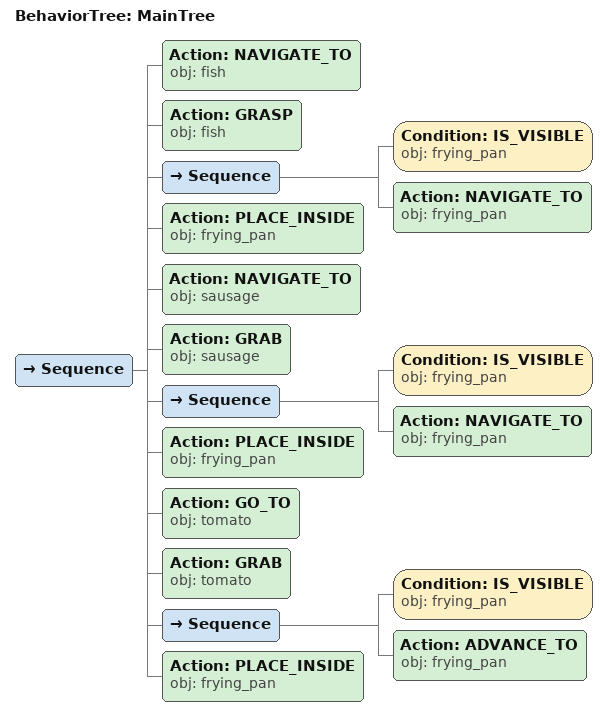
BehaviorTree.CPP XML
<root main_tree_to_execute="MainTree">
  <BehaviorTree ID="MainTree">
    <Sequence>
      <!-- Navigate to fish -->
      <Action ID="NAVIGATE_TO" obj="fish" />
      <!-- Grasp fish -->
      <Action ID="GRASP" obj="fish" />
      <Sequence>
        <!-- Check frying_pan is visible before NAVIGATE_TO -->
        <Condition ID="IS_VISIBLE" obj="frying_pan" />
        <!-- Navigate to frying_pan -->
        <Action ID="NAVIGATE_TO" obj="frying_pan" />
      </Sequence>
      <!-- Place inside frying_pan -->
      <Action ID="PLACE_INSIDE" obj="frying_pan" />
      <!-- Navigate to sausage -->
      <Action ID="NAVIGATE_TO" obj="sausage" />
      <!-- Grasp sausage -->
      <Action ID="GRAB" obj="sausage" />
      <Sequence>
        <!-- Check frying_pan is visible before NAVIGATE_TO -->
        <Condition ID="IS_VISIBLE" obj="frying_pan" />
        <!-- Navigate to frying_pan -->
        <Action ID="NAVIGATE_TO" obj="frying_pan" />
      </Sequence>
      <!-- Grab sausage -->
      <Action ID="PLACE_INSIDE" obj="frying_pan" />
      <!-- Navigate to tomato -->
      <Action ID="GO_TO" obj="tomato" />
      <!-- Grasp tomato -->
      <Action ID="GRAB" obj="tomato" />
      <Sequence>
        <!-- Check frying_pan is visible before NAVIGATE_TO -->
        <Condition ID="IS_VISIBLE" obj="frying_pan" />
        <!-- Navigate to frying_pan -->
        <Action ID="ADVANCE_TO" obj="frying_pan" />
      </Sequence>
      <!-- Go to tomato -->
      <Action ID="PLACE_INSIDE" obj="frying_pan" />
    </Sequence>
  </BehaviorTree>
</root>
